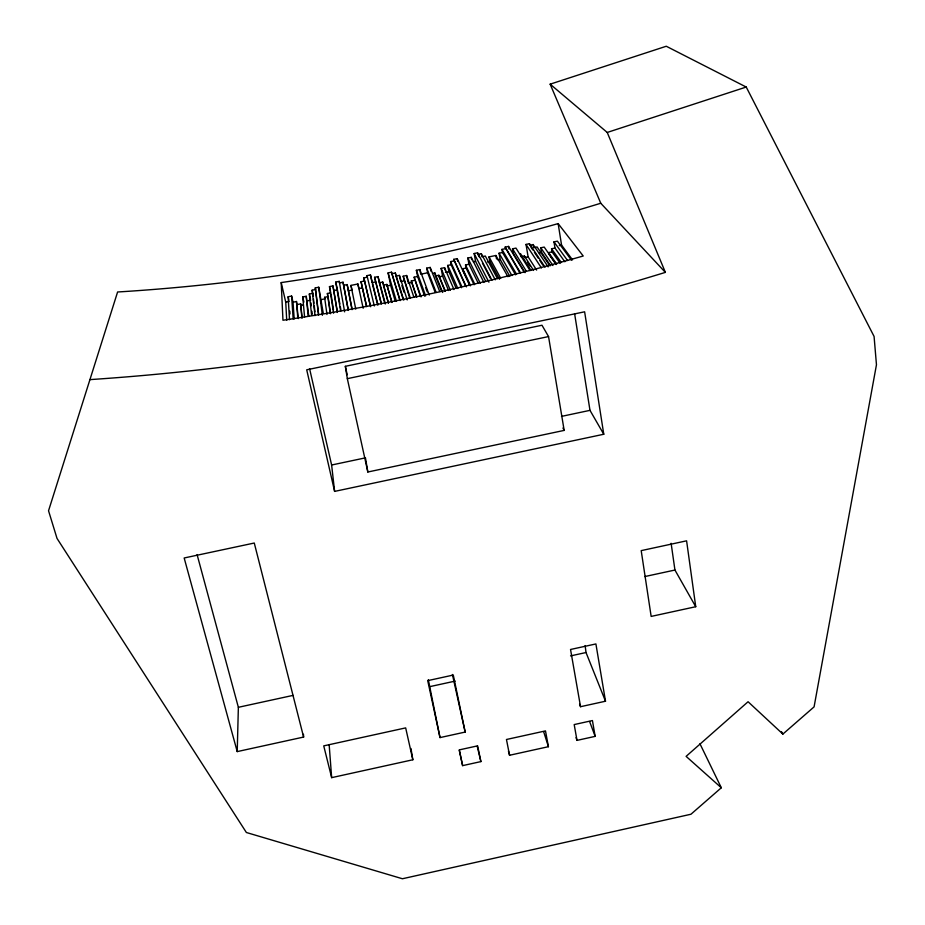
<?xml version="1.0" encoding="UTF-8"?>
<svg xmlns="http://www.w3.org/2000/svg" width="925" height="925" viewBox="0 0 925 925"><rect width="100%" height="100%" fill="white"/><g stroke="black" fill="none" stroke-linecap="round" stroke-linejoin="round"><path stroke-width="1.39" d="M303.469 734.265L303.608 737.063L237.228 751.597L238.361 707.301L197.083 554.595M699.947 743.758L721.315 787.765L690.952 814.243L402.433 878.75L246.374 832.5L57.026 538.431L48.539 510.762L117.602 291.988C281.443 281.952 443.908 251.415 600.764 203.246L665.376 272.378C478.491 329.843 285.05 366.658 89.898 379.62M721.315 787.765L686.107 756.361L748.071 701.74L782.874 734.08L814.081 706.873L876.461 364.751L874.079 336.457L746.232 87.043L666.266 46.25L550.155 84.175L600.764 203.246M550.155 84.175L607.228 132.448L746.232 87.043M558.145 223.596C467.275 249.357 374.66 268.863 281.212 282.576L282.957 320.247C384.268 305.227 484.688 283.975 583.224 256.005L558.145 223.596L561.567 245.102L572.506 259.844M440.011 737.595L465.171 732.068L453.285 675.053L427.72 680.638L440.011 737.595L428.333 679.759M580.542 706.7L605.505 701.219L595.908 643.939L570.54 649.477L580.542 706.7L579.582 704.098M412.839 759.772L405.67 727.894L323.738 745.874L331.659 777.647L412.839 759.772L410.978 748.51M462.616 765.634L480.884 761.599L477.635 745.851L459.286 749.886L462.616 765.634L459.262 750.233M509.571 755.263L548.421 746.695L545.484 730.9L506.461 739.491L509.571 755.263L508.449 751.112M577.003 740.382L595.157 736.369L592.428 720.552L574.194 724.576L577.003 740.382L576.055 737.664M238.361 707.301L293.098 695.38M429.836 686.628L455.169 681.101M570.552 655.906L586.022 652.53L605.505 701.219M644.794 576.564L674.938 570.043L695.739 606.719L651.154 616.42L641.198 550.629L686.593 540.824L695.739 606.719M334.619 491.395L306.707 369.815L584.623 311.806L603.771 434.253L334.619 491.395L331.624 465.009L365.444 457.852L367.838 472.004L564.169 430.403L548.548 336.573L541.981 325.242L345.337 366.312L347.326 378.66L367.838 472.004M561.487 416.389L589.988 410.353L603.771 434.253M347.326 378.66L548.548 336.573M340.701 311.228L335.763 282.09L339.232 281.373L339.567 282.923L343.036 282.206L348.378 310.418M370.347 305.863L363.849 277.905L367.317 277.188L366.994 275.638L370.451 274.922L378.013 304.926M485.879 281.558L475.554 261.278L474.143 253.519L477.589 252.814L491.95 280.183M520.116 273.291L505.131 247.125L508.565 246.42L524.221 272.112M318.501 314.662L315.252 287.941L318.732 287.224L323.299 313.425M395.299 301.342L390.616 285.258L388.095 272.898L391.553 272.193L400.155 300.613M465.668 286.264L453.747 259.347L457.193 258.642L469.611 285.143M477.589 252.814L477.867 254.363L481.312 253.658L495.245 279.824M515.572 274.829L502.506 252.49L501.963 249.392L505.397 248.686M536.616 270.088L528.106 256.815L526.024 244.42L529.458 243.714L545.045 267.175M315.02 315.633L312.118 290.196L315.598 289.479L315.252 287.941M333.59 313.228L329.485 286.611L332.965 285.894L337.417 311.713M381.273 304.082L374.567 277.303L378.024 276.587L385.367 303.943M391.553 272.193L391.865 273.731L395.333 273.014L403.751 300.128M461.483 287.733L451.169 264.712L450.579 261.602L454.036 260.896M478.329 283.385L468.952 264.249L467.819 258.04L471.264 257.335L483.925 282.472M525.053 272.667L513.34 253.473L512.543 248.813L515.977 248.097L530.048 270.62M548.155 266.874L533.147 244.558L529.713 245.264L529.458 243.714M289.513 319.715L288.137 296.775L291.618 296.058L293.028 302.221L294.196 318.986M343.707 285.293L347.176 284.576L352.067 309.089M366.462 306.106L361.039 281.72L364.496 281.003M424.667 296.185L417.591 276.471L416.377 270.285L419.823 269.568L429.269 295.098M435.166 292.335L427.627 272.782L426.737 268.146L430.183 267.429L439.71 291.491M481.867 256.757L485.313 256.04L497.465 278.587M509.86 276.425L500.147 259.405L499.061 253.207L502.506 252.49M564.851 261.775L554.977 248.062L553.982 241.864L557.405 241.159L571.523 260.272M311.632 315.367L309.343 294.011L312.812 293.294L312.118 290.196M355.767 309.135L350.968 285.409L357.894 283.975L363.178 308.256M395.333 273.014L395.958 276.113L399.415 275.407L407.208 299.92M456.233 288.484L448.891 271.603L447.723 265.417L451.169 264.712M499.477 279.257L489.857 261.532L489.024 256.884L495.904 255.473L507.906 276.714M533.667 247.669L537.09 246.952L549.901 265.845M304.591 317.044L302.741 296.983L306.221 296.266L308.8 316.2M333.971 290.543L337.44 289.826L339.845 303.909M375.527 281.952L372.07 282.668L370.451 274.922M409.706 298.127L403.173 276.228L406.63 275.511L413.914 297.295M448.602 290.531L442.589 276.113L441.121 268.389L444.567 267.672L453.967 289.56M473.253 261.752L475.554 261.278M550.479 265.579L541.541 252.444L540.778 247.796L544.201 247.079L555.694 263.602M286.715 320.281L285.733 302.117L289.201 301.4M330.294 313.39L327.381 293.502L330.849 292.786M378.024 276.587L379.308 282.772L382.765 282.056L388.477 302.799M427.627 272.782L420.736 274.205L419.823 269.568M474.097 284.773L466.084 268.053L465.518 264.955L468.952 264.249M559.29 245.576L561.567 245.102M293.028 302.221L296.497 301.504L298.301 318.605M348.494 290.751L351.962 290.034L350.968 285.409M362.334 287.895L358.877 288.612L357.894 283.975M420.308 296.162L414.146 277.188L417.591 276.471M432.53 273.384L434.819 272.91L442.67 292.45M487.567 262.006L489.857 261.532M497.858 259.879L500.147 259.405M560.192 263.382L552.063 251.866L551.554 248.779L554.977 248.062M307.262 300.891L310.731 300.174M326.988 314.488L324.594 297.307L328.051 296.59L330.583 313.737M391.969 302.487L386.847 284.438L383.401 285.154L388.373 303.227M400.652 281.582L404.109 280.865M445.445 272.32L448.891 271.603M470.212 285.813L462.928 270.297L462.65 268.759L466.084 268.053M520.995 256.699L524.417 255.994L533.575 270.447M539.263 252.918L541.541 252.444M297.203 304.579L300.671 303.863L302.117 318.038M321.472 299.561L324.929 298.844L324.594 297.307M386.847 284.438L387.159 285.975L390.616 285.258M416.597 297.156L411.301 280.98L414.747 280.263M434.819 272.91L435.421 275.985L438.855 275.28L445.272 290.982M528.106 256.815L524.683 257.532L524.417 255.994M556.133 264.538L548.895 254.121L548.641 252.571L552.063 251.866M301.018 305.4L303.331 304.915M408.168 283.235L411.613 282.518M438.855 275.28L439.155 276.818L442.589 276.113M553.982 241.864L567.568 260.503M551.554 248.779L561.313 262.503M548.641 252.571L556.677 264.111M540.778 247.796L552.942 265.521M530.499 246.443L532.835 249.97M534.396 252.317L538.292 258.202M539.853 260.561L542.975 265.267M526.024 244.42L541.414 267.926M527.736 262.365L530.025 265.995M520.463 253.6L530.996 270.389M512.543 248.813L526.163 270.944M505.131 247.125L520.567 272.875M501.963 249.392L516.462 274.043M781.44 731.617L782.874 734.08M499.061 253.207L511.953 275.581M489.024 256.884L500.691 278.205M477.867 254.363L479.173 256.861M482.445 263.105L490.285 278.09M474.143 253.519L488.92 282.194M562.943 428.009L564.169 430.403M467.819 258.04L480.283 283.235M465.518 264.955L474.745 284.125M462.65 268.759L470.524 285.513M453.747 259.347L466.397 286.889M450.579 261.602L461.841 286.646M447.723 265.417L457.852 288.484M441.121 268.389L450.348 290.311M607.228 132.448L665.376 272.378M439.155 276.818L445.041 291.259M435.421 275.985L441.19 290.415M426.737 268.146L436.068 292.242M589.607 721.512L595.157 736.369M425.731 287.767L427.223 291.838M416.377 270.285L425.616 295.85M414.146 277.188L421.06 296.925M411.301 280.98L416.736 296.902M403.173 276.228L410.295 298.047M543.646 731.64L548.421 746.695M401.913 285.571L404.017 292.219M395.958 276.113L403.138 299.307M391.865 273.731L399.658 299.538M388.095 272.898L396.467 301.388M387.159 285.975L391.726 302.082M237.228 751.597L184.167 557.983L254.271 543.033L303.608 737.063M379.308 282.772L384.858 303.539M374.567 277.303L381.331 303.331M372.417 284.056L377.643 304.834M366.994 275.638L374.324 305.978M477.219 746.278L480.884 761.599M363.849 277.905L370.636 306.742M281.212 282.576L285.733 302.117M465.171 732.068L452.417 674.487M288.137 296.775L288.935 300.243M309.574 368.636L331.624 465.009M361.039 281.72L366.682 306.626M302.741 296.983L303.909 302.117M309.343 294.011L310.453 298.948M329.485 286.611L330.572 291.548M345.337 366.312L347.199 374.764M327.381 293.502L327.832 295.561M335.763 282.09L337.163 288.531M382.765 282.056L383.181 284.125M399.415 275.407L400.409 280.344M406.63 275.511L407.913 281.952M347.176 284.576L352.043 309.655M430.183 267.429L430.9 271.141M444.567 267.672L445.006 269.996M457.193 258.642L457.702 261.382M343.036 282.206L348.193 309.944M471.264 257.335L471.681 259.659M481.312 253.658L481.682 255.728M339.232 281.373L344.643 311.852M495.904 255.473L496.517 258.954M508.565 246.42L509.016 248.998M340.319 306.73L340.805 309.551M533.147 244.558L533.494 246.628M332.965 285.894L337.267 312.465M574.598 313.598L589.988 410.353M331.058 294.208L333.474 309.806M671.122 543.31L674.938 570.043M318.732 287.224L322.374 315.309M585.132 645.558L586.022 652.53M315.598 289.479L318.697 314.87M312.812 293.294L313.147 296.139M313.471 298.983L313.957 303.25M314.28 306.083L314.939 311.771M311.031 302.961L311.332 305.736M311.933 311.297L312.234 314.072M306.221 296.266L308.21 316.292M300.671 303.863L301.874 317.865M296.497 301.504L297.804 318.235M329.15 744.59L331.659 777.647M291.618 296.058L293.167 318.963M289.803 311.158L289.976 313.957"/></g></svg>
